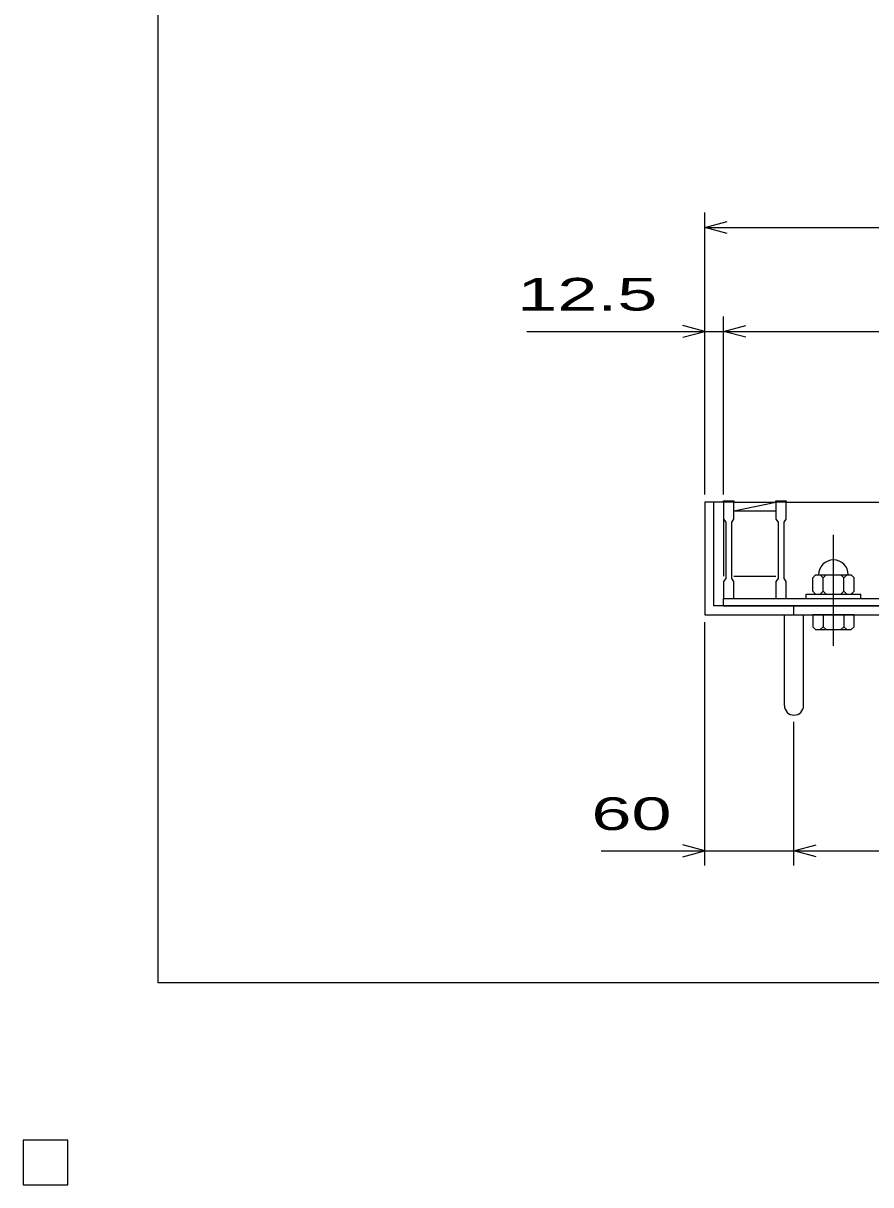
# Model space of a CAD drawing. Units: millimetres, scale not verified. Extents: x -1820 to 1731, y -1282 to 1054.
# Drawn here: x -1820 to -1249, y -1282 to -500 of the extents above; entities that cross this region are included whole.
import ezdxf
from ezdxf.enums import TextEntityAlignment as Align

# ---------------------------------------------------------------- set-up
doc = ezdxf.new("R2010")
doc.units = ezdxf.units.MM
doc.header["$LTSCALE"] = 10
doc.linetypes.add('CHAIN', pattern=[18.5, 12, -1.5, 3.5, -1.5])
for name, color, linetype, lineweight in [('0_2', 150, 'Continuous', 25), ('16', 3, 'Continuous', 25), ('19', 6, 'Continuous', 25), ('22', 4, 'Continuous', 25)]:
    doc.layers.add(name, color=color, linetype=linetype, lineweight=lineweight)
doc.styles.add('ベクトル', font='')
doc.styles.get('ベクトル').set_extended_font_data('ベクトル')

msp = doc.modelspace()

# ---------------------------------------------------------------- linework, layer by layer
at = {"layer": '0_2'}
for p, q in [((-1729, -1146.5), (-1729, 1053.5)), ((1731, -1146.5), (-1729, -1146.5))]:
    msp.add_line(p, q, dxfattribs=at)
at = {"layer": '16'}
for p, q in [((-1348, -822.5), (-1348, -821.8)), ((-1348, -821.8), (-1341, -821.8)), ((-1348, -822.5), (-1348, -834)), ((-1341, -822.5), (-1348, -822.5)), ((-1348, -822.5), (-1348, -872.5)), ((-1341, -821.8), (-1341, -822.5)), ((-1341, -834), (-1341, -822.5)), ((-1341, -822.5), (-1312.7, -822.5)), ((-1341, -828.5), (-1312.7, -822.5)), ((-1341, -828.5), (-1312.7, -828.5)), ((-1312.7, -822.5), (-1312.7, -821.8)), ((-1312.7, -821.8), (-1305.7, -821.8)), ((-1312.7, -822.5), (-1312.7, -834)), ((-1305.7, -822.5), (-1312.7, -822.5)), ((-1305.7, -821.8), (-1305.7, -822.5)), ((-1305.7, -834), (-1305.7, -822.5)), ((-1305.7, -822.5), (-1242.1, -822.5)), ((-1348, -834), (-1346.5, -836)), ((-1346.5, -836), (-1346.5, -874)), ((-1342.5, -836), (-1341, -834)), ((-1342.5, -874), (-1342.5, -836)), ((-1312.7, -834), (-1311.2, -836)), ((-1311.2, -836), (-1311.2, -874)), ((-1307.2, -836), (-1305.7, -834)), ((-1307.2, -874), (-1307.2, -836)), ((-1346.5, -874), (-1348, -876)), ((-1348, -876), (-1348, -887.5)), ((-1341, -876), (-1342.5, -874)), ((-1341, -872.5), (-1312.7, -872.5)), ((-1341, -887.5), (-1341, -876)), ((-1311.2, -874), (-1312.7, -876)), ((-1312.7, -876), (-1312.7, -887.5)), ((-1305.7, -876), (-1307.2, -874)), ((-1305.7, -887.5), (-1305.7, -876)), ((-1285.9, -871.5), (-1287.9, -873.5)), ((-1287.9, -882.5), (-1287.9, -873.5)), ((-1285.9, -871.5), (-1261.9, -871.5)), ((-1282.9, -871.5), (-1280.9, -873.5)), ((-1280.9, -873.5), (-1278.9, -871.5)), ((-1280.9, -882.5), (-1280.9, -873.5)), ((-1268.9, -871.5), (-1266.9, -873.5)), ((-1266.9, -873.5), (-1264.9, -871.5)), ((-1266.9, -882.5), (-1266.9, -873.5)), ((-1261.9, -871.5), (-1259.9, -873.5)), ((-1259.9, -882.5), (-1259.9, -873.5)), ((-1287.9, -882.5), (-1285.9, -884.5)), ((-1282.9, -884.5), (-1280.9, -882.5)), ((-1278.9, -884.5), (-1280.9, -882.5)), ((-1268.9, -884.5), (-1266.9, -882.5)), ((-1264.9, -884.5), (-1266.9, -882.5)), ((-1261.9, -884.5), (-1259.9, -882.5)), ((-1348, -887.5), (-1341, -887.5)), ((-1348, -887.5), (-353, -887.5)), ((-1348, -892.5), (-1348, -887.5)), ((-1312.7, -887.5), (-1305.7, -887.5)), ((-1305.7, -887.5), (-1242.1, -887.5)), ((-1292.4, -887.5), (-1292.4, -884.5)), ((-1292.4, -884.5), (-1255.4, -884.5)), ((-1292.4, -887.5), (-1255.4, -887.5)), ((-1255.4, -887.5), (-1255.4, -884.5)), ((-1348, -892.5), (-353, -892.5)), ((-1790, -1252.5), (-1820, -1252.5)), ((-1820, -1252.5), (-1820, -1282.5)), ((-1790, -1252.5), (-1820, -1252.5)), ((-1820, -1252.5), (-1820, -1282.5)), ((-1790, -1252.5), (-1820, -1252.5)), ((-1820, -1252.5), (-1820, -1282.5)), ((-1790, -1252.5), (-1820, -1252.5)), ((-1820, -1252.5), (-1820, -1282.5)), ((-1790, -1252.5), (-1820, -1252.5)), ((-1820, -1252.5), (-1820, -1282.5)), ((-1790, -1282.5), (-1790, -1252.5)), ((-1790, -1282.5), (-1790, -1252.5)), ((-1790, -1282.5), (-1790, -1252.5)), ((-1790, -1282.5), (-1790, -1252.5)), ((-1790, -1282.5), (-1790, -1252.5)), ((-1820, -1282.5), (-1790, -1282.5)), ((-1820, -1282.5), (-1790, -1282.5)), ((-1820, -1282.5), (-1790, -1282.5)), ((-1820, -1282.5), (-1790, -1282.5)), ((-1820, -1282.5), (-1790, -1282.5))]:
    msp.add_line(p, q, dxfattribs=at)
at = {"layer": '16', "linetype": 'CHAIN'}
msp.add_line((-1273.9, -919.5), (-1273.9, -844.5), dxfattribs=at)
at = {"layer": '16'}
msp.add_arc((-1273.9, -871.5), 10, 0, 180, dxfattribs=at)
at = {"layer": '19'}
for p, q in [((-1348, -822.5), (-1360.5, -822.5)), ((-1360.5, -822.5), (-1360.5, -898.5)), ((-1354.5, -892.5), (-1354.5, -822.5)), ((-1360.5, -898.5), (-340.5, -898.5)), ((-346.5, -892.5), (-1354.5, -892.5)), ((-1307, -959.61), (-1307, -898.5)), ((-1300.5, -898.5), (-1300.5, -892.5)), ((-1294, -959.61), (-1294, -898.5)), ((-1287.9, -898.5), (-1287.9, -906.5)), ((-1259.9, -898.5), (-1287.9, -898.5)), ((-1280.9, -898.5), (-1280.9, -906.5)), ((-1266.9, -898.5), (-1266.9, -906.5)), ((-1259.9, -906.5), (-1259.9, -898.5)), ((-1287.9, -906.5), (-1285.9, -908.5)), ((-1280.9, -906.5), (-1282.9, -908.5)), ((-1278.9, -908.5), (-1280.9, -906.5)), ((-1266.9, -906.5), (-1268.9, -908.5)), ((-1264.9, -908.5), (-1266.9, -906.5)), ((-1261.9, -908.5), (-1259.9, -906.5)), ((-1285.9, -908.5), (-1261.9, -908.5))]:
    msp.add_line(p, q, dxfattribs=at)
msp.add_arc((-1300.5, -959.61), 6.5, 180, 0, dxfattribs=at)
at = {"layer": '22'}
for p, q in [((-1360.5, -817.5), (-1360.5, -627.5)), ((-1360.5, -637.5), (-1345.5, -633.5)), ((-1345.5, -641.5), (-1360.5, -637.5)), ((-1360.5, -637.5), (-340.5, -637.5)), ((-1360.5, -707.5), (-1375.5, -703.5)), ((-1360.5, -817.5), (-1360.5, -697.5)), ((-1348, -817.5), (-1348, -697.5)), ((-1348, -707.5), (-1333, -703.5)), ((-1480.5, -707.5), (-1360.5, -707.5)), ((-1375.5, -711.5), (-1360.5, -707.5)), ((-1360.5, -707.5), (-1348, -707.5)), ((-1333, -711.5), (-1348, -707.5)), ((-1348, -707.5), (-353, -707.5)), ((-1360.5, -1067.5), (-1360.5, -903.5)), ((-1300.5, -1067.5), (-1300.5, -970.5)), ((-1360.5, -1057.5), (-1375.5, -1053.5)), ((-1300.5, -1057.5), (-1285.5, -1053.5)), ((-1430.5, -1057.5), (-1360.5, -1057.5)), ((-1375.5, -1061.5), (-1360.5, -1057.5)), ((-1360.5, -1057.5), (-1300.5, -1057.5)), ((-1285.5, -1061.5), (-1300.5, -1057.5)), ((-1300.5, -1057.5), (-400.5, -1057.5))]:
    msp.add_line(p, q, dxfattribs=at)
at = {"layer": '22', "color": 2}
for p, q in [((-1790, -1252.5), (-1820, -1252.5)), ((-1820, -1252.5), (-1820, -1282.5)), ((-1790, -1252.5), (-1820, -1252.5)), ((-1820, -1252.5), (-1820, -1282.5)), ((-1790, -1252.5), (-1820, -1252.5)), ((-1820, -1252.5), (-1820, -1282.5)), ((-1790, -1282.5), (-1790, -1252.5)), ((-1790, -1282.5), (-1790, -1252.5)), ((-1790, -1282.5), (-1790, -1252.5)), ((-1820, -1282.5), (-1790, -1282.5)), ((-1820, -1282.5), (-1790, -1282.5)), ((-1820, -1282.5), (-1790, -1282.5))]:
    msp.add_line(p, q, dxfattribs=at)

# ---------------------------------------------------------------- texts
at = {"layer": '22', "color": 2, "style": 'ベクトル', "width": 1.65}
for s, p in [(' 12.5 ', (-1500.5, -682.5)), (' 60 ', (-1450.5, -1032.5))]:
    msp.add_text(s, height=21.99, dxfattribs=at).set_placement(p, align=Align.MIDDLE_LEFT)

doc.saveas('drawing.dxf')
